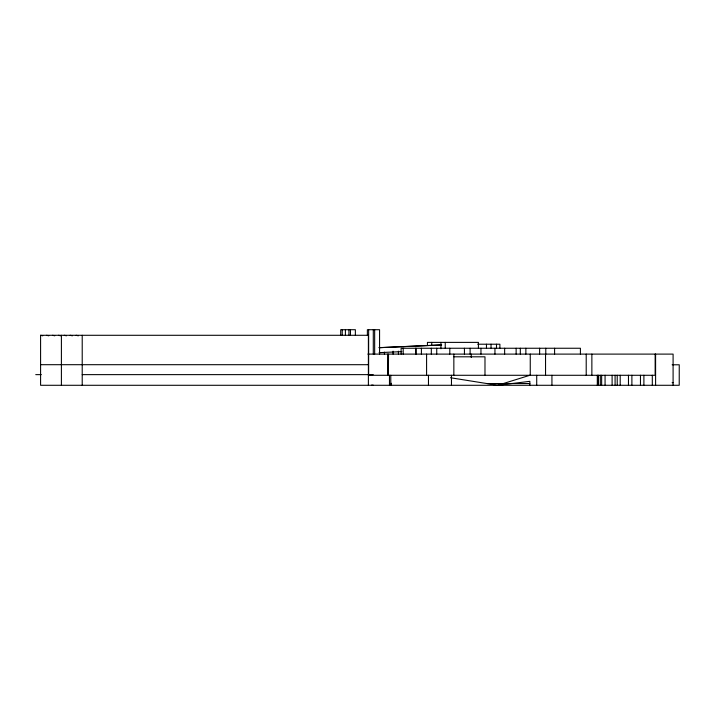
<?xml version="1.0" encoding="UTF-8"?>
<svg xmlns="http://www.w3.org/2000/svg" width="715" height="715" viewBox="0 0 715 715"><rect width="100%" height="100%" fill="white"/><g stroke="black" fill="none" stroke-linecap="round" stroke-linejoin="round"><path stroke-width="1.07" d="M388.406 375.286L388.522 354.104M391.409 383.285L390.783 385.287L390.783 375.286M450.486 377.743L497.729 385.287L529.851 375.286M497.729 385.287L529.851 381.327L529.851 385.287M379.165 347.66L441.182 344.943M379.093 347.705L441.691 344.943M379.093 352.647L401.83 351.628M672.136 364.784L679.25 364.784L679.223 385.287L40.585 385.287L40.585 335.29L368.386 335.29L368.386 385.287M477.709 344.21L499.892 344.21L499.892 348.276M367.85 354.104L673.092 354.104L673.092 385.287M453.909 356.803L484.985 356.803L484.985 375.286M40.585 364.695L368.386 364.695M35.75 374.633L41.318 374.633M82.216 374.633L373.221 374.633M368.386 375.286L655.154 375.286L655.154 354.104M672.136 382.704L673.092 382.704M487.201 383.535L529.851 383.535M371.693 385.054L373.48 385.287M76.156 335.29L78.319 335.818M70.204 335.29L72.367 335.818M64.287 335.29L66.45 335.818M40.585 335.29L42.748 335.818M58.514 335.29L60.659 335.818M52.597 335.29L54.742 335.818M46.645 335.29L48.79 335.818M496.496 344.21L496.505 348.276M655.592 354.104L655.601 385.287M652.303 375.259L652.312 385.287M643.893 375.259L643.893 385.287M640.47 375.259L640.47 385.287M631.89 375.259L631.89 385.287M628.467 375.259L628.467 385.287M620.2 375.286L620.2 385.287M617.224 375.259L617.224 385.287M615.088 375.286L615.088 385.287M612.111 375.259L612.111 385.287M605.069 375.259L605.069 385.287M601.646 375.259L601.646 385.287M600.314 375.286L600.314 385.287M598.267 375.286L598.267 385.287M598.026 375.286L598.026 385.287M597.302 375.286L597.302 385.287M591.868 354.104L591.868 375.286M586.211 354.104L586.211 375.286M580.419 354.104L580.419 348.25L401.124 348.25L401.124 354.104M554.59 348.25L554.59 354.104M551.935 375.286L551.935 385.287M545.777 348.25L545.777 354.104M545.545 354.104L545.545 375.286M539.619 348.25L539.619 354.104M536.715 375.286L536.715 385.287M530.253 354.104L530.253 375.286M525.865 348.25L525.865 354.104M520.323 348.25L520.323 354.104M516.132 348.25L516.132 354.104M504.638 348.25L504.638 354.104M494.941 348.25L494.941 354.104M491.035 344.21L491.035 348.276M486.468 344.21L486.468 348.276M480.963 348.25L480.963 354.104M478.424 348.25L478.424 342.387L427.436 342.387L427.436 345.318M471.257 354.104L471.257 357.446M470.104 348.25L470.104 354.104M464.437 348.25L464.437 354.104M453.846 354.104L453.846 375.286M451.469 375.286L451.469 385.287M449.806 348.25L449.806 354.104M445.239 342.387L445.239 348.25M440.941 342.387L440.941 348.777M436.74 348.25L436.74 354.104M431.735 342.387L431.735 345.577M431.324 348.25L431.324 354.104M428.464 375.286L428.464 385.287M426.587 354.104L426.587 375.286M421.403 348.25L421.403 354.104M415.969 348.25L415.969 354.104M415.826 348.25L415.826 354.104M403.206 348.25L403.206 354.104M398.434 351.172L398.434 354.104M393.089 351.172L393.089 354.104M389.478 375.286L389.478 385.287M387.61 354.104L387.61 375.286M384.42 352.146L384.42 354.104M379.567 354.104L379.567 329.713L367.376 329.713L367.376 335.255M374.66 329.713L374.66 354.104M373.293 329.713L373.293 354.104M368.636 329.713L368.636 375.286M355.364 335.255L355.364 329.713L340.706 329.713L340.706 335.255M350.457 329.713L350.457 335.255M348.938 329.713L348.938 335.255M345.399 329.713L345.399 335.255M342.226 329.713L342.226 335.255M82.216 335.29L82.216 385.287M61.401 335.29L61.401 385.287"/></g></svg>
